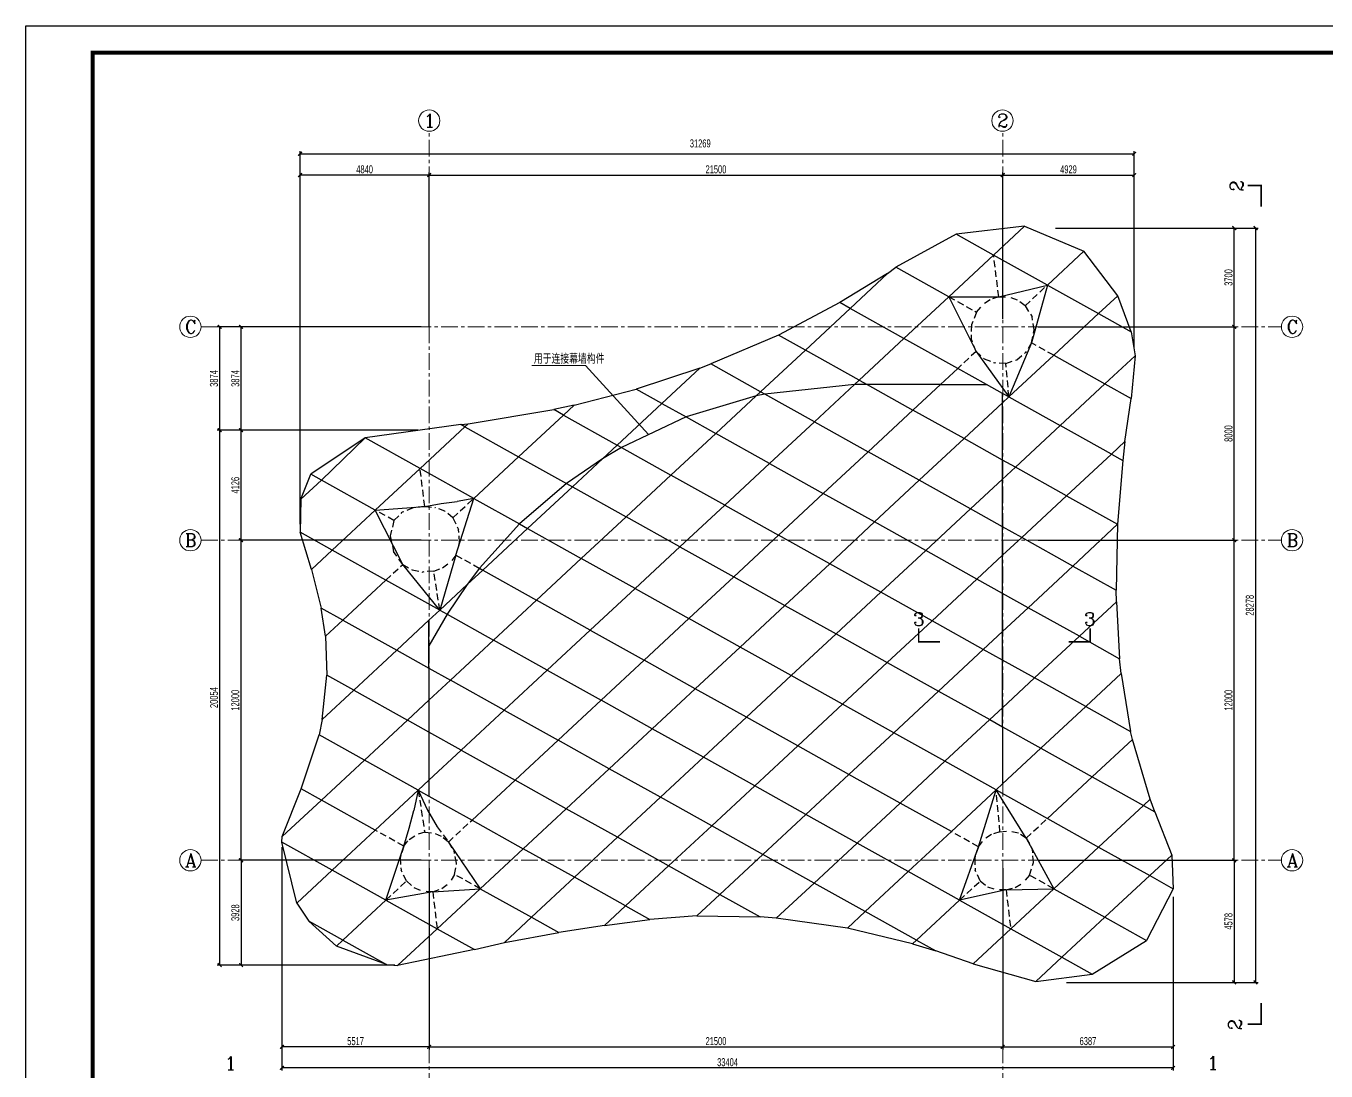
# Model space of a CAD drawing. Header units: millimetres. Extents: x -5285 to 713586, y 0 to 59400.
# Drawn here: x 448070 to 496801, y 20221 to 59400 of the extents above; entities that cross this region are included whole.
import ezdxf
from ezdxf.enums import TextEntityAlignment as Align

# ---------------------------------------------------------------- set-up
doc = ezdxf.new("R2010")
doc.units = ezdxf.units.MM
doc.header["$LTSCALE"] = 1000
doc.header["$PDSIZE"] = 300
doc.linetypes.add('CENTER', pattern=[2, 1.25, -0.25, 0.25, -0.25])
doc.linetypes.add('HIDDEN', pattern=[0.375, 0.25, -0.125])
doc.layers.get('0').update_dxf_attribs({"lineweight": 15})
doc.layers.get('DEFPOINTS').update_dxf_attribs({"color": 252, "lineweight": 15})
for name, color, linetype, lineweight in [('BBEAM', 4, 'Continuous', 30), ('BEAM', 161, 'Continuous', 30), ('TD-DIM', 7, 'Continuous', 15), ('TD-DOTE', 252, 'CENTER', 15), ('TD-TEXT', 2, 'Continuous', 15)]:
    doc.layers.add(name, color=color, linetype=linetype, lineweight=lineweight)
doc.layers.add('PUB_TITLE', color=4, linetype='Continuous')
doc.styles.add('COMPLEX', font='COMPLEX')
doc.styles.add('T&D', font='haiwenrs.shx', dxfattribs={"width": 0.7, "bigfont": 'hztxt.shx'})
doc.dimstyles.new('T&D100', dxfattribs={"dimscale": 100, "dimtxt": 3, "dimasz": 2, "dimexe": 1, "dimexo": 3, "dimtad": 1, "dimdec": 0, "dimzin": 0, "dimdsep": 46, "dimtxsty": 'T&D', "dimblk": 'ARCHTICK', "dimcen": 0.09, "dimclrt": 2, "dimadec": 0, "dimazin": 0, "dimtfac": 1, "dimtdec": 0, "dimtix": 1, "dimtmove": 2, "dimatfit": 0, "dimfxl": 1, "dimtolj": 1, "dimtzin": 0, "dimarcsym": 0})

# ---------------------------------------------------------------- blocks, each defined once
blk = doc.blocks.new('A$C6C48201D')
at = {"layer": 'PUB_TITLE'}
blk.add_lwpolyline([(0, -89100), (0, 0), (126150, 0), (126150, -89100)], close=True, dxfattribs=at)
at = {"layer": 'PUB_TITLE', "const_width": 210}
blk.add_lwpolyline([(3750, -87600), (124650, -87600), (124650, -1500), (3750, -1500)], close=True, dxfattribs=at)
blk = doc.blocks.new('_ArchTick')
at = {"color": 0, "linetype": 'ByBlock', "const_width": 0.25}
blk.add_lwpolyline([(-0.35, -0.35), (0.35, 0.35)], dxfattribs=at)
blk = doc.blocks.new('*D102')
at = {"layer": 'DEFPOINTS', "color": 0, "ltscale": 0.5, "transparency": 16777216}
for p in [(463183, 28121), (484683, 28121), (484683, 21126)]:
    blk.add_point(p, dxfattribs=at)
at = {"layer": 'TD-DIM', "color": 0, "lineweight": -2, "ltscale": 0.5, "transparency": 16777216}
for p, q in [((463183, 27821), (463183, 21026)), ((484683, 27821), (484683, 21026)), ((463183, 21126), (484683, 21126))]:
    blk.add_line(p, q, dxfattribs=at)
at = {"layer": 'TD-DIM', "color": 0, "lineweight": -2, "ltscale": 0.5, "transparency": 16777216, "xscale": 200, "yscale": 200, "zscale": 200, "rotation": 180}
blk.add_blockref('_ArchTick', (463183, 21126), dxfattribs=at)
at = {"layer": 'TD-DIM', "color": 0, "lineweight": -2, "ltscale": 0.5, "transparency": 16777216, "xscale": 200, "yscale": 200, "zscale": 200}
blk.add_blockref('_ArchTick', (484683, 21126), dxfattribs=at)
at = {"layer": 'TD-DIM', "color": 2, "ltscale": 0.5, "transparency": 16777216, "insert": (473933, 21339), "char_height": 300, "attachment_point": 5, "style": 'T&D'}
blk.add_mtext('\\A1;21500', dxfattribs=at)
blk = doc.blocks.new('*D103')
at = {"layer": 'DEFPOINTS', "color": 0, "ltscale": 0.5, "transparency": 16777216}
for p in [(485717, 40121), (493360, 40121), (485717, 28121)]:
    blk.add_point(p, dxfattribs=at)
at = {"layer": 'TD-DIM', "color": 0, "lineweight": -2, "ltscale": 0.5, "transparency": 16777216}
for p, q in [((486017, 40121), (493460, 40121)), ((493360, 28121), (493360, 40121)), ((486017, 28121), (493460, 28121))]:
    blk.add_line(p, q, dxfattribs=at)
at = {"layer": 'TD-DIM', "color": 0, "lineweight": -2, "ltscale": 0.5, "transparency": 16777216, "xscale": 200, "yscale": 200, "zscale": 200}
for p, rotation in [((493360, 40121), 90), ((493360, 28121), 270)]:
    blk.add_blockref('_ArchTick', p, dxfattribs=dict(at, rotation=rotation))
at = {"layer": 'TD-DIM', "color": 2, "ltscale": 0.5, "transparency": 16777216, "insert": (493147, 34121), "char_height": 300, "attachment_point": 5, "rotation": 90, "style": 'T&D'}
blk.add_mtext('\\A1;12000', dxfattribs=at)
blk = doc.blocks.new('*D104')
at = {"layer": 'DEFPOINTS', "color": 0, "ltscale": 0.5, "transparency": 16777216}
for p in [(456130, 40121), (463183, 40121), (463183, 28121)]:
    blk.add_point(p, dxfattribs=at)
at = {"layer": 'TD-DIM', "color": 0, "lineweight": -2, "ltscale": 0.5, "transparency": 16777216}
for p, q in [((462883, 40121), (456030, 40121)), ((456130, 28121), (456130, 40121)), ((462883, 28121), (456030, 28121))]:
    blk.add_line(p, q, dxfattribs=at)
at = {"layer": 'TD-DIM', "color": 0, "lineweight": -2, "ltscale": 0.5, "transparency": 16777216, "xscale": 200, "yscale": 200, "zscale": 200}
for p, rotation in [((456130, 40121), 90), ((456130, 28121), 270)]:
    blk.add_blockref('_ArchTick', p, dxfattribs=dict(at, rotation=rotation))
at = {"layer": 'TD-DIM', "color": 2, "ltscale": 0.5, "transparency": 16777216, "insert": (455917, 34121), "char_height": 300, "attachment_point": 5, "rotation": 90, "style": 'T&D'}
blk.add_mtext('\\A1;12000', dxfattribs=at)
blk = doc.blocks.new('*D105')
at = {"layer": 'DEFPOINTS', "color": 0, "ltscale": 0.5, "transparency": 16777216}
for p in [(485717, 48121), (493360, 48121), (485717, 40121)]:
    blk.add_point(p, dxfattribs=at)
at = {"layer": 'TD-DIM', "color": 0, "lineweight": -2, "ltscale": 0.5, "transparency": 16777216}
for p, q in [((486017, 48121), (493460, 48121)), ((493360, 40121), (493360, 48121)), ((486017, 40121), (493460, 40121))]:
    blk.add_line(p, q, dxfattribs=at)
at = {"layer": 'TD-DIM', "color": 0, "lineweight": -2, "ltscale": 0.5, "transparency": 16777216, "xscale": 200, "yscale": 200, "zscale": 200}
for p, rotation in [((493360, 48121), 90), ((493360, 40121), 270)]:
    blk.add_blockref('_ArchTick', p, dxfattribs=dict(at, rotation=rotation))
at = {"layer": 'TD-DIM', "color": 2, "ltscale": 0.5, "transparency": 16777216, "insert": (493147, 44121), "char_height": 300, "attachment_point": 5, "rotation": 90, "style": 'T&D'}
blk.add_mtext('\\A1;8000', dxfattribs=at)
blk = doc.blocks.new('*D106')
at = {"layer": 'DEFPOINTS', "color": 0, "ltscale": 0.5, "transparency": 16777216}
for p in [(456130, 44247), (463071, 44247, 5727), (463183, 40121)]:
    blk.add_point(p, dxfattribs=at)
at = {"layer": 'TD-DIM', "color": 0, "lineweight": -2, "ltscale": 0.5, "transparency": 16777216}
for p, q in [((462771, 44247), (456030, 44247)), ((456130, 40121), (456130, 44247)), ((462883, 40121), (456030, 40121))]:
    blk.add_line(p, q, dxfattribs=at)
at = {"layer": 'TD-DIM', "color": 0, "lineweight": -2, "ltscale": 0.5, "transparency": 16777216, "xscale": 200, "yscale": 200, "zscale": 200}
for p, rotation in [((456130, 44247), 90), ((456130, 40121), 270)]:
    blk.add_blockref('_ArchTick', p, dxfattribs=dict(at, rotation=rotation))
at = {"layer": 'TD-DIM', "color": 2, "ltscale": 0.5, "transparency": 16777216, "insert": (455917, 42184), "char_height": 300, "attachment_point": 5, "rotation": 90, "style": 'T&D'}
blk.add_mtext('\\A1;4126', dxfattribs=at)
blk = doc.blocks.new('TD_轴线')
at = {"layer": 'TD-DOTE', "color": 1, "linetype": 'Continuous'}
blk.add_circle((0, 0), 4, dxfattribs=at)
at = {"layer": 'TD-DOTE', "color": 1, "linetype": 'Continuous', "style": 'COMPLEX'}
blk.add_attdef('A', text='', height=5, dxfattribs=at).set_placement((-2.03, -2.51), (2.25, -2.51), align=Align.FIT)
blk = doc.blocks.new('*D107')
at = {"layer": 'DEFPOINTS', "color": 0, "ltscale": 0.5, "transparency": 16777216}
for p in [(455330, 44247), (463071, 44247, 5727), (462192, 24193, 5660)]:
    blk.add_point(p, dxfattribs=at)
at = {"layer": 'TD-DIM', "color": 0, "lineweight": -2, "ltscale": 0.5, "transparency": 16777216}
for p, q in [((462771, 44247), (455230, 44247)), ((455330, 24193), (455330, 44247)), ((461892, 24193), (455230, 24193))]:
    blk.add_line(p, q, dxfattribs=at)
at = {"layer": 'TD-DIM', "color": 0, "lineweight": -2, "ltscale": 0.5, "transparency": 16777216, "xscale": 200, "yscale": 200, "zscale": 200}
for p, rotation in [((455330, 44247), 90), ((455330, 24193), 270)]:
    blk.add_blockref('_ArchTick', p, dxfattribs=dict(at, rotation=rotation))
at = {"layer": 'TD-DIM', "color": 2, "ltscale": 0.5, "transparency": 16777216, "insert": (455117, 34220), "char_height": 300, "attachment_point": 5, "rotation": 90, "style": 'T&D'}
blk.add_mtext('\\A1;20054', dxfattribs=at)
blk = doc.blocks.new('*D108')
at = {"layer": 'DEFPOINTS', "color": 0, "ltscale": 0.5, "transparency": 16777216}
for p in [(486364, 51821, 8489), (486768, 23544, 8164), (494160, 23544)]:
    blk.add_point(p, dxfattribs=at)
at = {"layer": 'TD-DIM', "color": 0, "lineweight": -2, "ltscale": 0.5, "transparency": 16777216}
for p, q in [((486664, 51821), (494260, 51821)), ((494160, 51821), (494160, 23544)), ((487068, 23544), (494260, 23544))]:
    blk.add_line(p, q, dxfattribs=at)
at = {"layer": 'TD-DIM', "color": 0, "lineweight": -2, "ltscale": 0.5, "transparency": 16777216, "xscale": 200, "yscale": 200, "zscale": 200}
for p, rotation in [((494160, 51821), 90), ((494160, 23544), 270)]:
    blk.add_blockref('_ArchTick', p, dxfattribs=dict(at, rotation=rotation))
at = {"layer": 'TD-DIM', "color": 2, "ltscale": 0.5, "transparency": 16777216, "insert": (493947, 37682), "char_height": 300, "attachment_point": 5, "rotation": 90, "style": 'T&D'}
blk.add_mtext('\\A1;28278', dxfattribs=at)
blk = doc.blocks.new('*D109')
at = {"layer": 'DEFPOINTS', "color": 0, "ltscale": 0.5, "transparency": 16777216}
for p in [(484683, 53812), (463183, 47821), (484683, 48121)]:
    blk.add_point(p, dxfattribs=at)
at = {"layer": 'TD-DIM', "color": 0, "lineweight": -2, "ltscale": 0.5, "transparency": 16777216}
for p, q in [((463183, 48121), (463183, 53912)), ((463183, 53812), (484683, 53812)), ((484683, 48421), (484683, 53912))]:
    blk.add_line(p, q, dxfattribs=at)
at = {"layer": 'TD-DIM', "color": 0, "lineweight": -2, "ltscale": 0.5, "transparency": 16777216, "xscale": 200, "yscale": 200, "zscale": 200, "rotation": 180}
blk.add_blockref('_ArchTick', (463183, 53812), dxfattribs=at)
at = {"layer": 'TD-DIM', "color": 0, "lineweight": -2, "ltscale": 0.5, "transparency": 16777216, "xscale": 200, "yscale": 200, "zscale": 200}
blk.add_blockref('_ArchTick', (484683, 53812), dxfattribs=at)
at = {"layer": 'TD-DIM', "color": 2, "ltscale": 0.5, "transparency": 16777216, "insert": (473933, 54024), "char_height": 300, "attachment_point": 5, "style": 'T&D'}
blk.add_mtext('\\A1;21500', dxfattribs=at)
blk = doc.blocks.new('*D110')
at = {"layer": 'DEFPOINTS', "color": 0, "ltscale": 0.5, "transparency": 16777216}
for p in [(486364, 51821, 8489), (493360, 51821), (485717, 48121)]:
    blk.add_point(p, dxfattribs=at)
at = {"layer": 'TD-DIM', "color": 0, "lineweight": -2, "ltscale": 0.5, "transparency": 16777216}
for p, q in [((486664, 51821), (493460, 51821)), ((493360, 48121), (493360, 51821)), ((486017, 48121), (493460, 48121))]:
    blk.add_line(p, q, dxfattribs=at)
at = {"layer": 'TD-DIM', "color": 0, "lineweight": -2, "ltscale": 0.5, "transparency": 16777216, "xscale": 200, "yscale": 200, "zscale": 200}
for p, rotation in [((493360, 51821), 90), ((493360, 48121), 270)]:
    blk.add_blockref('_ArchTick', p, dxfattribs=dict(at, rotation=rotation))
at = {"layer": 'TD-DIM', "color": 2, "ltscale": 0.5, "transparency": 16777216, "insert": (493147, 49971), "char_height": 300, "attachment_point": 5, "rotation": 90, "style": 'T&D'}
blk.add_mtext('\\A1;3700', dxfattribs=at)
blk = doc.blocks.new('*D111')
at = {"layer": 'DEFPOINTS', "color": 0, "ltscale": 0.5, "transparency": 16777216}
for p in [(485717, 28121), (486768, 23544, 8164), (493360, 23544)]:
    blk.add_point(p, dxfattribs=at)
at = {"layer": 'TD-DIM', "color": 0, "lineweight": -2, "ltscale": 0.5, "transparency": 16777216}
for p, q in [((486017, 28121), (493460, 28121)), ((493360, 28121), (493360, 23544)), ((487068, 23544), (493460, 23544))]:
    blk.add_line(p, q, dxfattribs=at)
at = {"layer": 'TD-DIM', "color": 0, "lineweight": -2, "ltscale": 0.5, "transparency": 16777216, "xscale": 200, "yscale": 200, "zscale": 200}
for p, rotation in [((493360, 28121), 90), ((493360, 23544), 270)]:
    blk.add_blockref('_ArchTick', p, dxfattribs=dict(at, rotation=rotation))
at = {"layer": 'TD-DIM', "color": 2, "ltscale": 0.5, "transparency": 16777216, "insert": (493147, 25833), "char_height": 300, "attachment_point": 5, "rotation": 90, "style": 'T&D'}
blk.add_mtext('\\A1;4578', dxfattribs=at)
blk = doc.blocks.new('*D112')
at = {"layer": 'DEFPOINTS', "color": 0, "ltscale": 0.5, "transparency": 16777216}
for p in [(463183, 28121), (456130, 24193), (462192, 24193, 5660)]:
    blk.add_point(p, dxfattribs=at)
at = {"layer": 'TD-DIM', "color": 0, "lineweight": -2, "ltscale": 0.5, "transparency": 16777216}
for p, q in [((462883, 28121), (456030, 28121)), ((456130, 28121), (456130, 24193)), ((461892, 24193), (456030, 24193))]:
    blk.add_line(p, q, dxfattribs=at)
at = {"layer": 'TD-DIM', "color": 0, "lineweight": -2, "ltscale": 0.5, "transparency": 16777216, "xscale": 200, "yscale": 200, "zscale": 200}
for p, rotation in [((456130, 28121), 90), ((456130, 24193), 270)]:
    blk.add_blockref('_ArchTick', p, dxfattribs=dict(at, rotation=rotation))
at = {"layer": 'TD-DIM', "color": 2, "ltscale": 0.5, "transparency": 16777216, "insert": (455917, 26157), "char_height": 300, "attachment_point": 5, "rotation": 90, "style": 'T&D'}
blk.add_mtext('\\A1;3928', dxfattribs=at)
blk = doc.blocks.new('*D113')
at = {"layer": 'DEFPOINTS', "color": 0, "ltscale": 0.5, "transparency": 16777216}
for p in [(456130, 48121), (463183, 48121), (463071, 44247, 5727)]:
    blk.add_point(p, dxfattribs=at)
at = {"layer": 'TD-DIM', "color": 0, "lineweight": -2, "ltscale": 0.5, "transparency": 16777216}
for p, q in [((462883, 48121), (456030, 48121)), ((456130, 44247), (456130, 48121)), ((462771, 44247), (456030, 44247))]:
    blk.add_line(p, q, dxfattribs=at)
at = {"layer": 'TD-DIM', "color": 0, "lineweight": -2, "ltscale": 0.5, "transparency": 16777216, "xscale": 200, "yscale": 200, "zscale": 200}
for p, rotation in [((456130, 48121), 90), ((456130, 44247), 270)]:
    blk.add_blockref('_ArchTick', p, dxfattribs=dict(at, rotation=rotation))
at = {"layer": 'TD-DIM', "color": 2, "ltscale": 0.5, "transparency": 16777216, "insert": (455917, 46184), "char_height": 300, "attachment_point": 5, "rotation": 90, "style": 'T&D'}
blk.add_mtext('\\A1;3874', dxfattribs=at)
blk = doc.blocks.new('*D114')
at = {"layer": 'DEFPOINTS', "color": 0, "ltscale": 0.5, "transparency": 16777216}
for p in [(455330, 48121), (463183, 48121), (463071, 44247, 5727)]:
    blk.add_point(p, dxfattribs=at)
at = {"layer": 'TD-DIM', "color": 0, "lineweight": -2, "ltscale": 0.5, "transparency": 16777216}
for p, q in [((462883, 48121), (455230, 48121)), ((455330, 44247), (455330, 48121)), ((462771, 44247), (455230, 44247))]:
    blk.add_line(p, q, dxfattribs=at)
at = {"layer": 'TD-DIM', "color": 0, "lineweight": -2, "ltscale": 0.5, "transparency": 16777216, "xscale": 200, "yscale": 200, "zscale": 200}
for p, rotation in [((455330, 48121), 90), ((455330, 44247), 270)]:
    blk.add_blockref('_ArchTick', p, dxfattribs=dict(at, rotation=rotation))
at = {"layer": 'TD-DIM', "color": 2, "ltscale": 0.5, "transparency": 16777216, "insert": (455117, 46184), "char_height": 300, "attachment_point": 5, "rotation": 90, "style": 'T&D'}
blk.add_mtext('\\A1;3874', dxfattribs=at)
blk = doc.blocks.new('*D115')
at = {"layer": 'DEFPOINTS', "color": 0, "ltscale": 0.5, "transparency": 16777216}
for p in [(457666, 28908), (463183, 28121), (457666, 21126)]:
    blk.add_point(p, dxfattribs=at)
at = {"layer": 'TD-DIM', "color": 0, "lineweight": -2, "ltscale": 0.5, "transparency": 16777216}
for p, q in [((457666, 28608), (457666, 21026)), ((463183, 27821), (463183, 21026)), ((463183, 21126), (457666, 21126))]:
    blk.add_line(p, q, dxfattribs=at)
at = {"layer": 'TD-DIM', "color": 0, "lineweight": -2, "ltscale": 0.5, "transparency": 16777216, "xscale": 200, "yscale": 200, "zscale": 200, "rotation": 180}
blk.add_blockref('_ArchTick', (457666, 21126), dxfattribs=at)
at = {"layer": 'TD-DIM', "color": 0, "lineweight": -2, "ltscale": 0.5, "transparency": 16777216, "xscale": 200, "yscale": 200, "zscale": 200}
blk.add_blockref('_ArchTick', (463183, 21126), dxfattribs=at)
at = {"layer": 'TD-DIM', "color": 2, "ltscale": 0.5, "transparency": 16777216, "insert": (460425, 21339), "char_height": 300, "attachment_point": 5, "style": 'T&D'}
blk.add_mtext('\\A1;5517', dxfattribs=at)
blk = doc.blocks.new('*D116')
at = {"layer": 'DEFPOINTS', "color": 0, "ltscale": 0.5, "transparency": 16777216}
for p in [(484683, 28121), (491070, 27056), (491070, 21126)]:
    blk.add_point(p, dxfattribs=at)
at = {"layer": 'TD-DIM', "color": 0, "lineweight": -2, "ltscale": 0.5, "transparency": 16777216}
for p, q in [((484683, 27821), (484683, 21026)), ((491070, 26756), (491070, 21026)), ((484683, 21126), (491070, 21126))]:
    blk.add_line(p, q, dxfattribs=at)
at = {"layer": 'TD-DIM', "color": 0, "lineweight": -2, "ltscale": 0.5, "transparency": 16777216, "xscale": 200, "yscale": 200, "zscale": 200, "rotation": 180}
blk.add_blockref('_ArchTick', (484683, 21126), dxfattribs=at)
at = {"layer": 'TD-DIM', "color": 0, "lineweight": -2, "ltscale": 0.5, "transparency": 16777216, "xscale": 200, "yscale": 200, "zscale": 200}
blk.add_blockref('_ArchTick', (491070, 21126), dxfattribs=at)
at = {"layer": 'TD-DIM', "color": 2, "ltscale": 0.5, "transparency": 16777216, "insert": (487877, 21339), "char_height": 300, "attachment_point": 5, "style": 'T&D'}
blk.add_mtext('\\A1;6387', dxfattribs=at)
blk = doc.blocks.new('*D117')
at = {"layer": 'DEFPOINTS', "color": 0, "ltscale": 0.5, "transparency": 16777216}
for p in [(457666, 28908), (491070, 27056), (457666, 20336)]:
    blk.add_point(p, dxfattribs=at)
at = {"layer": 'TD-DIM', "color": 0, "lineweight": -2, "ltscale": 0.5, "transparency": 16777216}
for p, q in [((457666, 28608), (457666, 20236)), ((491070, 26756), (491070, 20236)), ((491070, 20336), (457666, 20336))]:
    blk.add_line(p, q, dxfattribs=at)
at = {"layer": 'TD-DIM', "color": 0, "lineweight": -2, "ltscale": 0.5, "transparency": 16777216, "xscale": 200, "yscale": 200, "zscale": 200, "rotation": 180}
blk.add_blockref('_ArchTick', (457666, 20336), dxfattribs=at)
at = {"layer": 'TD-DIM', "color": 0, "lineweight": -2, "ltscale": 0.5, "transparency": 16777216, "xscale": 200, "yscale": 200, "zscale": 200}
blk.add_blockref('_ArchTick', (491070, 20336), dxfattribs=at)
at = {"layer": 'TD-DIM', "color": 2, "ltscale": 0.5, "transparency": 16777216, "insert": (474368, 20549), "char_height": 300, "attachment_point": 5, "style": 'T&D'}
blk.add_mtext('\\A1;33404', dxfattribs=at)
blk = doc.blocks.new('*D118')
at = {"layer": 'DEFPOINTS', "color": 0, "ltscale": 0.5, "transparency": 16777216}
for p in [(489613, 53812), (484683, 48121), (489613, 47004)]:
    blk.add_point(p, dxfattribs=at)
at = {"layer": 'TD-DIM', "color": 0, "lineweight": -2, "ltscale": 0.5, "transparency": 16777216}
for p, q in [((484683, 48421), (484683, 53912)), ((484683, 53812), (489613, 53812)), ((489613, 47304), (489613, 53912))]:
    blk.add_line(p, q, dxfattribs=at)
at = {"layer": 'TD-DIM', "color": 0, "lineweight": -2, "ltscale": 0.5, "transparency": 16777216, "xscale": 200, "yscale": 200, "zscale": 200, "rotation": 180}
blk.add_blockref('_ArchTick', (484683, 53812), dxfattribs=at)
at = {"layer": 'TD-DIM', "color": 0, "lineweight": -2, "ltscale": 0.5, "transparency": 16777216, "xscale": 200, "yscale": 200, "zscale": 200}
blk.add_blockref('_ArchTick', (489613, 53812), dxfattribs=at)
at = {"layer": 'TD-DIM', "color": 2, "ltscale": 0.5, "transparency": 16777216, "insert": (487148, 54024), "char_height": 300, "attachment_point": 5, "style": 'T&D'}
blk.add_mtext('\\A1;4929', dxfattribs=at)
blk = doc.blocks.new('*D119')
at = {"layer": 'DEFPOINTS', "color": 0, "ltscale": 0.5, "transparency": 16777216}
for p in [(458343, 53812), (463183, 47821), (458343, 40423)]:
    blk.add_point(p, dxfattribs=at)
at = {"layer": 'TD-DIM', "color": 0, "lineweight": -2, "ltscale": 0.5, "transparency": 16777216}
for p, q in [((458343, 40723), (458343, 53912)), ((463183, 53812), (458343, 53812)), ((463183, 48121), (463183, 53912))]:
    blk.add_line(p, q, dxfattribs=at)
at = {"layer": 'TD-DIM', "color": 0, "lineweight": -2, "ltscale": 0.5, "transparency": 16777216, "xscale": 200, "yscale": 200, "zscale": 200, "rotation": 180}
blk.add_blockref('_ArchTick', (458343, 53812), dxfattribs=at)
at = {"layer": 'TD-DIM', "color": 0, "lineweight": -2, "ltscale": 0.5, "transparency": 16777216, "xscale": 200, "yscale": 200, "zscale": 200}
blk.add_blockref('_ArchTick', (463183, 53812), dxfattribs=at)
at = {"layer": 'TD-DIM', "color": 2, "ltscale": 0.5, "transparency": 16777216, "insert": (460763, 54024), "char_height": 300, "attachment_point": 5, "style": 'T&D'}
blk.add_mtext('\\A1;4840', dxfattribs=at)
blk = doc.blocks.new('*D120')
at = {"layer": 'DEFPOINTS', "color": 0, "ltscale": 0.5, "transparency": 16777216}
for p in [(489613, 54612), (489613, 47004), (458343, 40423)]:
    blk.add_point(p, dxfattribs=at)
at = {"layer": 'TD-DIM', "color": 0, "lineweight": -2, "ltscale": 0.5, "transparency": 16777216}
for p, q in [((458343, 40723), (458343, 54712)), ((458343, 54612), (489613, 54612)), ((489613, 47304), (489613, 54712))]:
    blk.add_line(p, q, dxfattribs=at)
at = {"layer": 'TD-DIM', "color": 0, "lineweight": -2, "ltscale": 0.5, "transparency": 16777216, "xscale": 200, "yscale": 200, "zscale": 200, "rotation": 180}
blk.add_blockref('_ArchTick', (458343, 54612), dxfattribs=at)
at = {"layer": 'TD-DIM', "color": 0, "lineweight": -2, "ltscale": 0.5, "transparency": 16777216, "xscale": 200, "yscale": 200, "zscale": 200}
blk.add_blockref('_ArchTick', (489613, 54612), dxfattribs=at)
at = {"layer": 'TD-DIM', "color": 2, "ltscale": 0.5, "transparency": 16777216, "insert": (473344, 54996), "char_height": 300, "attachment_point": 5, "style": 'T&D'}
blk.add_mtext('\\A1;31269', dxfattribs=at)
blk = doc.blocks.new('A$C384F7A80')
at = {"layer": 'BBEAM'}
for p, q in [((19759, 23472), (17494, 22236)), ((22316, 23771), (19759, 23472)), ((21156, 22692), (19759, 23472)), ((21156, 22692), (22316, 23771)), ((22316, 23771), (24537, 22836)), ((19477, 21129), (21156, 22692)), ((23172, 21567), (21156, 22692)), ((23172, 21567), (24537, 22836)), ((25808, 21161), (24537, 22836)), ((17185, 21997), (15396, 20907)), ((15781, 20692), (17185, 21997)), ((17185, 21997), (17494, 22236)), ((19477, 21129), (17494, 22236)), ((21352, 21124), (23172, 21567)), ((23172, 21567), (22580, 19397)), ((23172, 21567), (25092, 20495)), ((19477, 21129), (17797, 19567)), ((19477, 21129), (21352, 21124)), ((19477, 21129), (20499, 19080)), ((25092, 20495), (25808, 21161)), ((26309, 19816), (25808, 21161)), ((15396, 20907), (13092, 19693)), ((15781, 20692), (14102, 19129)), ((15781, 20692), (15396, 20907)), ((17797, 19567), (15781, 20692)), ((23412, 18933), (25092, 20495)), ((25092, 20495), (26309, 19816)), ((13092, 19693), (10557, 18608)), ((14102, 19129), (13092, 19693)), ((17797, 19567), (16117, 18004)), ((19813, 18442), (17797, 19567)), ((26309, 19816), (26466, 18916)), ((14102, 19129), (12422, 17567)), ((16117, 18004), (14102, 19129)), ((20499, 19080), (21732, 17370)), ((22580, 19397), (21732, 17370)), ((10151, 18455), (10557, 18608)), ((12422, 17567), (10557, 18608)), ((21732, 17370), (23412, 18933)), ((23412, 18933), (25331, 17862)), ((25331, 17862), (26466, 18916)), ((26466, 18916), (26311, 17315)), ((10151, 18455), (7765, 17666)), ((8727, 17129), (10151, 18455)), ((19813, 18442), (19164, 17838)), ((20894, 17838), (19813, 18442)), ((5429, 17062), (7765, 17666)), ((8727, 17129), (7765, 17666)), ((12422, 17567), (12251, 17408)), ((12582, 17478), (12422, 17567)), ((15937, 17837), (12582, 17478)), ((15937, 17837), (14438, 16442)), ((16117, 18004), (15937, 17837)), ((16415, 17838), (15937, 17837)), ((16117, 18004), (16415, 17838)), ((19164, 17838), (16415, 17838)), ((16415, 17838), (18133, 16879)), ((19164, 17838), (18133, 16879)), ((19164, 17838), (20894, 17838)), ((21492, 17504), (20894, 17838)), ((25331, 17862), (23652, 16299)), ((25331, 17862), (26311, 17315)), ((5429, 17062), (4668, 16895)), ((5031, 16692), (5429, 17062)), ((8727, 17129), (7047, 15567)), ((8727, 17129), (9636, 16622)), ((12251, 17408), (9636, 16622)), ((12251, 17408), (10742, 16004)), ((12582, 17478), (12251, 17408)), ((14438, 16442), (12582, 17478)), ((21492, 17147), (20052, 15808)), ((21492, 17147), (21492, 17504)), ((21732, 17370), (21492, 17504)), ((21732, 17370), (21492, 17147)), ((21492, 15004), (21492, 17147)), ((21732, 17370), (23652, 16299)), ((26082, 15703), (26311, 17315)), ((1459, 16369), (4668, 16895)), ((3352, 15129), (5031, 16692)), ((5031, 16692), (4668, 16895)), ((5031, 16692), (7047, 15567)), ((9636, 16622), (7207, 15477)), ((9636, 16622), (10742, 16004)), ((18133, 16879), (16453, 15317)), ((20052, 15808), (18133, 16879)), ((1189, 16336), (-2394, 15836)), ((-344, 14692), (1336, 16254)), ((1189, 16336), (1459, 16369)), ((1336, 16254), (1189, 16336)), ((1336, 16254), (1459, 16369)), ((1336, 16254), (3352, 15129)), ((14438, 16442), (12758, 14879)), ((14438, 16442), (16453, 15317)), ((23652, 16299), (21972, 14737)), ((25571, 15228), (23652, 16299)), ((-2394, 15836), (-4435, 14475)), ((-2394, 15836), (-4039, 14254)), ((-344, 14692), (-2394, 15836)), ((10742, 16004), (9063, 14442)), ((12758, 14879), (10742, 16004)), ((20052, 15808), (18373, 14245)), ((21492, 15004), (20052, 15808)), ((25571, 15228), (26082, 15703)), ((26082, 15703), (25999, 14989)), ((1672, 13567), (3352, 15129)), ((3352, 15129), (5149, 14126)), ((6497, 15055), (7047, 15567)), ((7207, 15477), (6497, 15055)), ((7047, 15567), (7207, 15477)), ((7207, 15477), (9063, 14442)), ((16453, 15317), (14773, 13754)), ((18373, 14245), (16453, 15317)), ((25571, 15228), (23892, 13665)), ((25571, 15228), (25999, 14989)), ((-2023, 13129), (-344, 14692)), ((1672, 13567), (-344, 14692)), ((6497, 15055), (5149, 14126)), ((5367, 14004), (6497, 15055)), ((12758, 14879), (11078, 13317)), ((12758, 14879), (14773, 13754)), ((21492, 14290), (21492, 15004)), ((21972, 14737), (21492, 15004)), ((21972, 14737), (21492, 14290)), ((23892, 13665), (21972, 14737)), ((25999, 14989), (25806, 12596)), ((-4813, 13535), (-4435, 14475)), ((-4039, 14254), (-4813, 13535)), ((-4039, 14254), (-4435, 14475)), ((-2023, 13129), (-4039, 14254)), ((7383, 12879), (9063, 14442)), ((11078, 13317), (9063, 14442)), ((18373, 14245), (16693, 12683)), ((20292, 13174), (18373, 14245)), ((21492, 14290), (20292, 13174)), ((21492, 12504), (21492, 14290)), ((5149, 14126), (3389, 12608)), ((5367, 14004), (3688, 12442)), ((5149, 14126), (5367, 14004)), ((5367, 14004), (7383, 12879)), ((14773, 13754), (13094, 12192)), ((16693, 12683), (14773, 13754)), ((23892, 13665), (22212, 12103)), ((23892, 13665), (25806, 12596)), ((-4813, 13535), (-4840, 12301)), ((-2023, 13129), (-165, 13266)), ((-165, 13266), (450, 13375)), ((450, 13375), (1052, 13454)), ((1002, 11441), (1672, 13567)), ((1672, 13567), (1052, 13454)), ((1672, 13567), (3389, 12608)), ((11078, 13317), (9398, 11754)), ((11078, 13317), (13094, 12192)), ((20292, 13174), (18613, 11612)), ((21492, 12504), (20292, 13174)), ((-2023, 13129), (-3636, 11629)), ((-991, 11089), (-2023, 13129)), ((7383, 12879), (5703, 11317)), ((9398, 11754), (7383, 12879)), ((16693, 12683), (15013, 11120)), ((18613, 11612), (16693, 12683)), ((-3636, 11629), (-4840, 12301)), ((-4417, 10903), (-4840, 12301)), ((3389, 12608), (1889, 10946)), ((3688, 12442), (2008, 10879)), ((3389, 12608), (3688, 12442)), ((3688, 12442), (5703, 11317)), ((11414, 10629), (13094, 12192)), ((15013, 11120), (13094, 12192)), ((21492, 11433), (21492, 12504)), ((22212, 12103), (21492, 12504)), ((24132, 11031), (25806, 12596)), ((25806, 12596), (25755, 10125)), ((9398, 11754), (7719, 10192)), ((9398, 11754), (11414, 10629)), ((22212, 12103), (21492, 11433)), ((24132, 11031), (22212, 12103)), ((-3636, 11629), (-4417, 10903)), ((-1620, 10504), (-3636, 11629)), ((1002, 11441), (395, 9379)), ((5703, 11317), (4023, 9754)), ((7719, 10192), (5703, 11317)), ((18613, 11612), (16933, 10049)), ((20532, 10540), (18613, 11612)), ((21492, 11433), (20532, 10540)), ((21492, 10004), (21492, 11433)), ((-4417, 10903), (-4044, 9457)), ((395, 9379), (-991, 11089)), ((1889, 10946), (1423, 10335)), ((1423, 10335), (2008, 10879)), ((1889, 10946), (2008, 10879)), ((2008, 10879), (4023, 9754)), ((13334, 9558), (15013, 11120)), ((16933, 10049), (15013, 11120)), ((24132, 11031), (22452, 9469)), ((24132, 11031), (25755, 10125)), ((-1620, 10504), (-3233, 9004)), ((395, 9379), (-1620, 10504)), ((395, 9379), (1423, 10335)), ((1423, 10335), (672, 9225)), ((11414, 10629), (9734, 9067)), ((11414, 10629), (13334, 9558)), ((20532, 10540), (18853, 8978)), ((21492, 10004), (20532, 10540)), ((4023, 9754), (2411, 8254)), ((6039, 8629), (4023, 9754)), ((7719, 10192), (6039, 8629)), ((7719, 10192), (9734, 9067)), ((15253, 8487), (16933, 10049)), ((18853, 8978), (16933, 10049)), ((21492, 8576), (21492, 10004)), ((22452, 9469), (21492, 10004)), ((25762, 9690), (25755, 10125)), ((-3233, 9004), (-4044, 9457)), ((-3886, 8397), (-4044, 9457)), ((395, 9379), (-8, 9004)), ((395, 9379), (672, 9225)), ((13334, 9558), (11654, 7995)), ((13334, 9558), (15253, 8487)), ((22452, 9469), (21492, 8576)), ((24372, 8397), (22452, 9469)), ((24372, 8397), (25762, 9690)), ((25762, 9690), (25879, 7556)), ((-3233, 9004), (-3886, 8397)), ((-3233, 9004), (-1217, 7879)), ((-8, 9004), (-1217, 7879)), ((672, 9225), (-8, 8038)), ((-8, 8038), (-8, 9004)), ((672, 9225), (2411, 8254)), ((9734, 9067), (8055, 7504)), ((11654, 7995), (9734, 9067)), ((17173, 7415), (18853, 8978)), ((20772, 7906), (18853, 8978)), ((-3886, 8397), (-3834, 6940)), ((6039, 8629), (4427, 7129)), ((6039, 8629), (8055, 7504)), ((15253, 8487), (13574, 6924)), ((15253, 8487), (17173, 7415)), ((21492, 8576), (20772, 7906)), ((21492, 7504), (21492, 8576)), ((24372, 8397), (22692, 6835)), ((24372, 8397), (25879, 7556)), ((-1217, 7879), (-2830, 6379)), ((-1217, 7879), (-8, 7204)), ((-8, 7204), (-8, 8038)), ((2411, 8254), (798, 6754)), ((4427, 7129), (2411, 8254)), ((11654, 7995), (9974, 6433)), ((13574, 6924), (11654, 7995)), ((19093, 6344), (20772, 7906)), ((21492, 7504), (20772, 7906)), ((6442, 6004), (8055, 7504)), ((9974, 6433), (8055, 7504)), ((17173, 7415), (15493, 5853)), ((17173, 7415), (19093, 6344)), ((21492, 5719), (21492, 7504)), ((22692, 6835), (21492, 7504)), ((25938, 6997), (25879, 7556)), ((-4009, 5282), (-3834, 6940)), ((-2830, 6379), (-3834, 6940)), ((-8, 7204), (-8, 6004)), ((-8, 7204), (798, 6754)), ((4427, 7129), (2814, 5629)), ((4427, 7129), (6442, 6004)), ((13574, 6924), (11894, 5362)), ((15493, 5853), (13574, 6924)), ((21492, 5719), (22692, 6835)), ((24612, 5763), (22692, 6835)), ((24612, 5763), (25938, 6997)), ((25938, 6997), (26295, 4824)), ((-2830, 6379), (-4009, 5282)), ((-2830, 6379), (-814, 5254)), ((798, 6754), (-8, 6004)), ((2814, 5629), (798, 6754)), ((9974, 6433), (8362, 4933)), ((11894, 5362), (9974, 6433)), ((19093, 6344), (17413, 4781)), ((19093, 6344), (21012, 5272)), ((-8, 6004), (-814, 5254)), ((-8, 6004), (-8, 4804)), ((4830, 4504), (6442, 6004)), ((8362, 4933), (6442, 6004)), ((15493, 5853), (13814, 4290)), ((17413, 4781), (15493, 5853)), ((2814, 5629), (1202, 4129)), ((2814, 5629), (4830, 4504)), ((11894, 5362), (10281, 3862)), ((13814, 4290), (11894, 5362)), ((21012, 5272), (21492, 5719)), ((21492, 5004), (21492, 5719)), ((22932, 4201), (24612, 5763)), ((24612, 5763), (26295, 4824)), ((-4009, 5282), (-4129, 4704)), ((-814, 5254), (-2427, 3754)), ((-8, 4804), (-814, 5254)), ((8362, 4933), (6749, 3433)), ((10281, 3862), (8362, 4933)), ((21012, 5272), (19333, 3710)), ((21012, 5272), (21492, 5004)), ((21492, 5004), (21492, 2862)), ((21492, 5004), (22932, 4201)), ((-4802, 2680), (-4129, 4704)), ((-2427, 3754), (-4129, 4704)), ((-8, 4804), (-8, 3004)), ((1202, 4129), (-8, 4804)), ((3217, 3004), (4830, 4504)), ((6749, 3433), (4830, 4504)), ((17413, 4781), (15733, 3219)), ((19333, 3710), (17413, 4781)), ((24852, 3129), (26360, 4533)), ((26360, 4533), (26295, 4824)), ((27022, 2291), (26360, 4533)), ((-8, 3004), (1202, 4129)), ((1202, 4129), (3217, 3004)), ((13814, 4290), (12201, 2790)), ((15733, 3219), (13814, 4290)), ((21492, 2862), (22932, 4201)), ((22932, 4201), (24852, 3129)), ((-2427, 3754), (-4039, 2254)), ((-411, 2629), (-2427, 3754)), ((6749, 3433), (5137, 1933)), ((8669, 2362), (6749, 3433)), ((10281, 3862), (8669, 2362)), ((12201, 2790), (10281, 3862)), ((19333, 3710), (17653, 2147)), ((21252, 2638), (19333, 3710)), ((-411, 2629), (-8, 3004)), ((-8, 3004), (-8, 2404)), ((1605, 1504), (3217, 3004)), ((5137, 1933), (3217, 3004)), ((15733, 3219), (14121, 1719)), ((17653, 2147), (15733, 3219)), ((23172, 1567), (24852, 3129)), ((24852, 3129), (26771, 2058)), ((-5508, 888), (-4802, 2680)), ((-4039, 2254), (-4802, 2680)), ((-411, 2629), (-2023, 1129)), ((-411, 2629), (-580, 1870)), ((-411, 2629), (-57, 1881)), ((-411, 2629), (-8, 2404)), ((12201, 2790), (10589, 1290)), ((14121, 1719), (12201, 2790)), ((21252, 2638), (19573, 1076)), ((20587, 509), (21252, 2638)), ((21252, 2638), (21492, 2862)), ((22379, 830), (21252, 2638)), ((21252, 2638), (23172, 1567)), ((-4039, 2254), (-5508, 888)), ((-2023, 1129), (-4039, 2254)), ((-8, 2404), (1605, 1504)), ((8669, 2362), (7056, 862)), ((10589, 1290), (8669, 2362)), ((17653, 2147), (16040, 647)), ((19573, 1076), (17653, 2147)), ((26771, 2058), (25092, 495)), ((26771, 2058), (27022, 2291)), ((26771, 2058), (27201, 1818)), ((27201, 1818), (27022, 2291)), ((-753, 1204), (-580, 1870)), ((-57, 1881), (304, 1258)), ((1605, 1504), (3524, 433)), ((5137, 1933), (3524, 433)), ((7056, 862), (5137, 1933)), ((14121, 1719), (12508, 219)), ((16040, 647), (14121, 1719)), ((23172, 1567), (25092, 495)), ((27201, 1818), (27837, 193)), ((-2023, 1129), (-3636, -371)), ((-954, 533), (-753, 1204)), ((10589, 1290), (8976, -210)), ((12508, 219), (10589, 1290)), ((19573, 1076), (17960, -424)), ((-5527, 685), (-5508, 888)), ((-3636, -371), (-5527, 685)), ((-4965, -1607), (-5527, 685)), ((-1620, -1496), (-954, 533)), ((718, 680), (1912, -1067)), ((7056, 862), (5444, -638)), ((8976, -210), (7056, 862)), ((16040, 647), (14428, -853)), ((17960, -424), (16040, 647)), ((19880, -1496), (20587, 509)), ((22379, 830), (23412, -1067)), ((23412, -1067), (25092, 495)), ((25092, 495), (27011, -576)), ((1912, -1067), (3524, 433)), ((5444, -638), (3524, 433)), ((12508, 219), (10896, -1281)), ((14428, -853), (12508, 219)), ((27011, -576), (27837, 193)), ((27837, 193), (27887, -1065)), ((-3636, -371), (-4965, -1607)), ((-1620, -1496), (-3636, -371)), ((8976, -210), (7364, -1710)), ((10896, -1281), (8976, -210)), ((17960, -424), (16348, -1924)), ((19880, -1496), (17960, -424)), ((5444, -638), (3831, -2138)), ((7364, -1710), (5444, -638)), ((14428, -853), (13010, -2172)), ((16348, -1924), (14428, -853)), ((27011, -576), (25331, -2138)), ((27011, -576), (27887, -1065)), ((134, -1183), (-1620, -1496)), ((134, -1183), (1912, -1067)), ((1912, -1067), (299, -2567)), ((1912, -1067), (3831, -2138)), ((10896, -1281), (10035, -2082)), ((10896, -1281), (12410, -2126)), ((21626, -1114), (19880, -1496)), ((21626, -1114), (23412, -1067)), ((23412, -1067), (21799, -2567)), ((23412, -1067), (25331, -2138)), ((27887, -1065), (26893, -3010)), ((-4965, -1607), (-4512, -2282)), ((-1620, -1496), (-3233, -2996)), ((-1620, -1496), (299, -2567)), ((7364, -1710), (6571, -2448)), ((7364, -1710), (8273, -2217)), ((16348, -1924), (15676, -2549)), ((18267, -2996), (16348, -1924)), ((19880, -1496), (18267, -2996)), ((19880, -1496), (21799, -2567)), ((-3233, -2996), (-4512, -2282)), ((-4512, -2282), (-3478, -3224)), ((3831, -2138), (2822, -3077)), ((3831, -2138), (4860, -2713)), ((6571, -2448), (8273, -2217)), ((10035, -2082), (8273, -2217)), ((10035, -2082), (12410, -2126)), ((13010, -2172), (12410, -2126)), ((15676, -2549), (13010, -2172)), ((25331, -2138), (23719, -3638)), ((25331, -2138), (26893, -3010)), ((299, -2567), (-1182, -3945)), ((299, -2567), (1700, -3349)), ((2822, -3077), (4860, -2713)), ((6571, -2448), (4860, -2713)), ((18113, -3139), (15676, -2549)), ((21799, -2567), (20389, -3879)), ((21799, -2567), (23719, -3638)), ((-3233, -2996), (-3478, -3224)), ((-1603, -3905), (-3478, -3224)), ((-3233, -2996), (-1603, -3905)), ((1700, -3349), (-1182, -3945)), ((1700, -3349), (2822, -3077)), ((18267, -2996), (18113, -3139)), ((18113, -3139), (18986, -3397)), ((18267, -2996), (18986, -3397)), ((20389, -3879), (18986, -3397)), ((24855, -4273), (26893, -3010)), ((20389, -3879), (22741, -4548)), ((23719, -3638), (22741, -4548)), ((23719, -3638), (24855, -4273)), ((-1603, -3905), (-1182, -3945)), ((22741, -4548), (24855, -4273))]:
    blk.add_line(p, q, dxfattribs=at)
at = {"layer": 'BEAM', "linetype": 'HIDDEN'}
for p, q in [((21352, 21124), (21156, 22692)), ((22339, 20792), (23172, 21567)), ((19477, 21129), (20520, 20547)), ((21023, 21017), (20740, 20816)), ((21352, 21124), (21023, 21017)), ((21352, 21124), (21710, 21117)), ((22050, 21003), (21710, 21117)), ((22339, 20792), (22050, 21003)), ((20520, 20547), (20330, 20069)), ((20520, 20547), (20740, 20816)), ((22339, 20792), (22597, 20371)), ((20330, 20069), (20312, 19556)), ((22677, 19883), (22597, 20371)), ((20499, 19080), (20312, 19556)), ((22580, 19397), (22677, 19883)), ((20499, 19080), (19813, 18442)), ((20499, 19080), (20809, 18799)), ((22022, 18764), (22354, 19034)), ((22580, 19397), (22354, 19034)), ((23412, 18933), (22580, 19397)), ((20809, 18799), (21199, 18644)), ((21618, 18626), (21199, 18644)), ((21618, 18626), (22022, 18764)), ((21732, 17370), (21618, 18626)), ((-165, 13266), (-344, 14692)), ((-603, 13212), (-1010, 13045)), ((-165, 13266), (-603, 13212)), ((-165, 13266), (224, 13225)), ((590, 13089), (224, 13225)), ((890, 12840), (1672, 13567)), ((-1322, 12738), (-2023, 13129)), ((-1322, 12738), (-1461, 12161)), ((-1322, 12738), (-1010, 13045)), ((890, 12840), (590, 13089)), ((890, 12840), (1104, 12399)), ((1141, 11910), (1104, 12399)), ((-1461, 12161), (-1334, 11577)), ((1002, 11441), (1141, 11910)), ((-991, 11089), (-1334, 11577)), ((1002, 11441), (786, 11166)), ((1002, 11441), (1889, 10946)), ((-1620, 10504), (-991, 11089)), ((-991, 11089), (-639, 10883)), ((-639, 10883), (-237, 10805)), ((170, 10845), (-237, 10805)), ((170, 10845), (499, 10966)), ((395, 9379), (170, 10845)), ((499, 10966), (786, 11166)), ((-411, 2629), (-168, 1049)), ((21395, 1070), (21252, 2638)), ((718, 680), (1605, 1504)), ((22379, 830), (23172, 1567)), ((-954, 533), (-2023, 1129)), ((-168, 1049), (-480, 963)), ((-168, 1049), (161, 1022)), ((464, 892), (161, 1022)), ((304, 1258), (718, 680)), ((20587, 509), (19573, 1076)), ((21395, 1070), (21075, 964)), ((21395, 1070), (21744, 1091)), ((22085, 1016), (21744, 1091)), ((22379, 830), (22085, 1016)), ((-954, 533), (-1092, 94)), ((-954, 533), (-750, 784)), ((-750, 784), (-480, 963)), ((718, 680), (464, 892)), ((718, 680), (943, 312)), ((20587, 509), (20448, 82)), ((20587, 509), (20796, 774)), ((21075, 964), (20796, 774)), ((22379, 830), (22615, 401)), ((-1092, 94), (-1053, -365)), ((1029, -109), (943, 312)), ((20448, 82), (20464, -368)), ((22648, -89), (22615, 401)), ((-847, -776), (-1053, -365)), ((954, -533), (1029, -109)), ((20656, -774), (20464, -368)), ((22500, -558), (22648, -89)), ((-1620, -1496), (-847, -776)), ((-847, -776), (-572, -1021)), ((476, -1064), (760, -838)), ((954, -533), (760, -838)), ((1912, -1067), (954, -533)), ((19880, -1496), (20656, -774)), ((20656, -774), (20934, -993)), ((21971, -1023), (22274, -834)), ((22500, -558), (22274, -834)), ((23412, -1067), (22500, -558)), ((-572, -1021), (-233, -1164)), ((134, -1183), (-233, -1164)), ((134, -1183), (476, -1064)), ((134, -1183), (299, -2567)), ((20934, -993), (21271, -1103)), ((21626, -1114), (21271, -1103)), ((21626, -1114), (21971, -1023)), ((21626, -1114), (21799, -2567))]:
    blk.add_line(p, q, dxfattribs=at)

msp = doc.modelspace()

# ---------------------------------------------------------------- linework, layer by layer
at = {"layer": 'TD-DOTE', "ltscale": 0.5}
for p, q in [((463183.3, 19512.9), (463183.3, 55451.5)), ((484683.3, 19512.9), (484683.3, 55451.5)), ((454631.8, 48121.4), (495129.1, 48121.4)), ((454631.8, 40121.4), (495129.1, 40121.4)), ((454631.8, 28121.4), (495129.1, 28121.4))]:
    msp.add_line(p, q, dxfattribs=at)
at = {"layer": 'TD-TEXT', "const_width": 60, "elevation": 10051.4}
for points in [[(494365.5, 52620.9), (494365.5, 53420.9), (493865.5, 53420.9)], [(482330.9, 36313.9), (481530.9, 36313.9), (481530.9, 36813.9)], [(487155.6, 36313.9), (487955.6, 36313.9), (487955.6, 36813.9)], [(494365.5, 22774.5), (494365.5, 21974.5), (493865.5, 21974.5)]]:
    msp.add_lwpolyline(points, dxfattribs=at)
at = {"layer": 'TD-TEXT', "ltscale": 0.5}
msp.add_lwpolyline([(471402.4, 44081.6), (469046.7, 46670.5), (467035.5, 46670.5)], dxfattribs=at)

# ---------------------------------------------------------------- block references
at = {"layer": 'BBEAM', "ltscale": 0.5}
msp.add_blockref('A$C384F7A80', (463183.3, 28121.4), dxfattribs=at)
at = {"layer": 'TD-DIM', "ltscale": 0.5, "xscale": 0.6666666666666666, "yscale": 0.6666666666666666, "zscale": 0.6666666666666666}
msp.add_blockref('A$C6C48201D', (448069.9, 59400), dxfattribs=at)
at = {"layer": 'TD-DOTE'}
ref = msp.add_blockref('TD_轴线', (463183.3, 55851.5), dxfattribs=dict(at, xscale=-100, yscale=100, zscale=100, rotation=180))
ref.add_attrib('A', '1', dxfattribs={"color": 1, "height": 500, "style": 'COMPLEX', "width": 2}).set_placement((462980, 55602.1), (463408.6, 55602.1), align=Align.FIT)
ref = msp.add_blockref('TD_轴线', (484673.6, 55851.4), dxfattribs=dict(at, xscale=-100, yscale=100, zscale=100, rotation=180))
ref.add_attrib('A', '2', dxfattribs={"color": 1, "height": 500, "style": 'COMPLEX', "width": 1.285714}).set_placement((484470.4, 55602), (484899, 55602), align=Align.FIT)
ref = msp.add_blockref('TD_轴线', (454231.8, 48121.4), dxfattribs=dict(at, xscale=100, yscale=100, zscale=100))
ref.add_attrib('A', 'C', dxfattribs={"color": 1, "height": 500, "style": 'COMPLEX', "width": 1.2}).set_placement((454028.6, 47870.8), (454457.2, 47870.8), align=Align.FIT)
ref = msp.add_blockref('TD_轴线', (495529.1, 48121.4), dxfattribs=dict(at, xscale=100, yscale=100, zscale=100))
ref.add_attrib('A', 'C', dxfattribs={"color": 1, "height": 500, "style": 'COMPLEX', "width": 1.2}).set_placement((495325.9, 47870.8), (495754.5, 47870.8), align=Align.FIT)
ref = msp.add_blockref('TD_轴线', (454231.8, 40121.4), dxfattribs=dict(at, xscale=100, yscale=100, zscale=100))
ref.add_attrib('A', 'B', dxfattribs={"color": 1, "height": 500, "style": 'COMPLEX', "width": 1.058824}).set_placement((454028.6, 39870.8), (454457.2, 39870.8), align=Align.FIT)
ref = msp.add_blockref('TD_轴线', (495529.1, 40121.4), dxfattribs=dict(at, xscale=100, yscale=100, zscale=100))
ref.add_attrib('A', 'B', dxfattribs={"color": 1, "height": 500, "style": 'COMPLEX', "width": 1.058824}).set_placement((495325.9, 39870.8), (495754.5, 39870.8), align=Align.FIT)
ref = msp.add_blockref('TD_轴线', (454231.8, 28121.4), dxfattribs=dict(at, xscale=100, yscale=100, zscale=100))
ref.add_attrib('A', 'A', dxfattribs={"color": 1, "height": 500, "style": 'COMPLEX'}).set_placement((454028.6, 27870.8), (454457.2, 27870.8), align=Align.FIT)
ref = msp.add_blockref('TD_轴线', (495529.1, 28121.4), dxfattribs=dict(at, xscale=100, yscale=100, zscale=100))
ref.add_attrib('A', 'A', dxfattribs={"color": 1, "height": 500, "style": 'COMPLEX'}).set_placement((495325.9, 27870.8), (495754.5, 27870.8), align=Align.FIT)

# ---------------------------------------------------------------- texts
at = {"layer": 'TD-TEXT', "style": 'COMPLEX'}
for p in [(493460, 53401.7, 10051.4), (493396.6, 21958.6, 10051.4)]:
    msp.add_text('2', height=500, rotation=90, dxfattribs=at).set_placement(p, align=Align.MIDDLE_CENTER)
at = {"layer": 'TD-TEXT', "ltscale": 0.5, "style": 'T&D', "width": 0.7}
msp.add_text('用于连接幕墙构件', height=350, dxfattribs=at).set_placement((467107.3, 46738.8, 10051.4))
at = {"layer": 'TD-TEXT', "style": 'COMPLEX'}
for s, p in [('3', (481538.6, 37164.7, 10051.4)), ('3', (487947.9, 37164.7, 10051.4)), ('1', (455737.6, 20511.1, 10051.4)), ('1', (492562.9, 20525.7, 10051.4))]:
    msp.add_text(s, height=500, dxfattribs=at).set_placement(p, align=Align.MIDDLE_CENTER)

# ---------------------------------------------------------------- dimensions: what is measured, and where the dimension line sits
at = {"layer": 'TD-DIM', "ltscale": 0.5}
dim = msp.add_linear_dim(base=(489612.6, 54611.5), p1=(458343.5, 40422.7), p2=(489612.6, 47004.2), dimstyle='T&D100', override={"dimfxl": 1.5}, dxfattribs=at)
dim.commit()
dim.dimension.update_dxf_attribs({"geometry": '*D120', "text_midpoint": (473344, 54995.5), "dimtype": 160})
for base, p1, p2, picture, middle in [((458343.5, 53811.5), (463183.3, 47821.4), (458343.5, 40422.7), '*D119', (460763.4, 54024)), ((489612.6, 53811.5), (484683.3, 48121.4), (489612.6, 47004.2), '*D118', (487147.9, 54024)), ((457666, 21126.3), (463183.3, 28121.4), (457666, 28907.9), '*D115', (460424.6, 21338.8)), ((457665.9718, 20336.4576), (491070.4508, 27056.4459), (457665.9718, 28907.9459), '*D117', (474368.2113, 20548.9576)), ((491070.5, 21126.3), (484683.3, 28121.4), (491070.5, 27056.4), '*D116', (487876.9, 21338.8))]:
    dim = msp.add_linear_dim(base=base, p1=p1, p2=p2, dimstyle='T&D100', override={"dimfxl": 1.5}, dxfattribs=at)
    dim.commit()
    dim.dimension.update_dxf_attribs({"geometry": picture, "text_midpoint": middle})
for base, p1, p2, picture, middle in [((484683.3, 53811.5), (463183.3, 47821.4), (484683.3, 48121.4), '*D109', (473933.3, 54024)), ((484683.3, 21126.3), (463183.3, 28121.4), (484683.3, 28121.4), '*D102', (473933.3, 21338.8))]:
    dim = msp.add_linear_dim(base=base, p1=p1, p2=p2, dimstyle='T&D100', dxfattribs=at)
    dim.commit()
    dim.dimension.update_dxf_attribs({"geometry": picture, "text_midpoint": middle})
for base, p1, p2, picture, middle in [((493359.9, 51821.2), (485717, 48121.4), (486364.3, 51821.2, 8488.9), '*D110', (493147.4, 49971.3)), ((455330, 48121.4), (463071.4, 44247, 5726.9), (463183.3, 48121.4), '*D114', (455117.5, 46184.2)), ((456130, 48121.4), (463071.4, 44247, 5726.9), (463183.3, 48121.4), '*D113', (455917.5, 46184.2)), ((456129.9503, 24192.911), (463183.254, 28121.3926), (462192.2656, 24192.911, 5659.8387), '*D112', (455917.4503, 26157.1518)), ((493359.9, 23543.7), (485717, 28121.4), (486768.3, 23543.7, 8163.9), '*D111', (493147.4, 25832.6))]:
    dim = msp.add_linear_dim(base=base, p1=p1, p2=p2, angle=90, dimstyle='T&D100', override={"dimfxl": 1.5}, dxfattribs=at)
    dim.commit()
    dim.dimension.update_dxf_attribs({"geometry": picture, "text_midpoint": middle})
for base, p1, p2, picture, middle in [((494159.8509, 23543.7164), (486364.3263, 51821.2415, 8488.8609), (486768.3298, 23543.7164, 8163.8702), '*D108', (493947.3509, 37682.4789)), ((493359.9, 48121.4), (485717, 40121.4), (485717, 48121.4), '*D105', (493147.4, 44121.4)), ((455330, 44247), (462192.3, 24192.9, 5659.8), (463071.4, 44247, 5726.9), '*D107', (455117.5, 34220)), ((456130, 44247), (463183.3, 40121.4), (463071.4, 44247, 5726.9), '*D106', (455917.5, 42184.2)), ((456130, 40121.4), (463183.3, 28121.4), (463183.3, 40121.4), '*D104', (455917.5, 34121.4)), ((493359.9, 40121.4), (485717, 28121.4), (485717, 40121.4), '*D103', (493147.4, 34121.4))]:
    dim = msp.add_linear_dim(base=base, p1=p1, p2=p2, angle=90, dimstyle='T&D100', dxfattribs=at)
    dim.commit()
    dim.dimension.update_dxf_attribs({"geometry": picture, "text_midpoint": middle})

doc.saveas('drawing.dxf')
